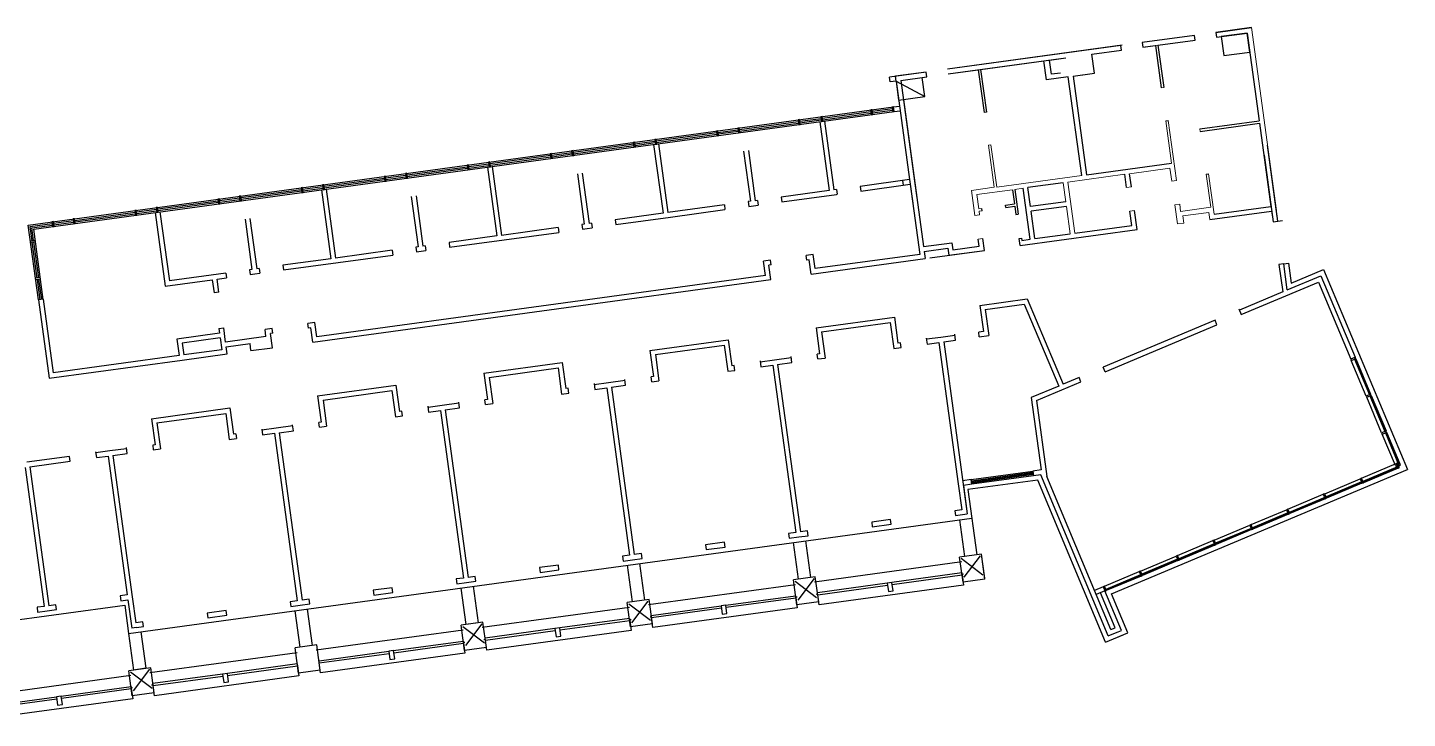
# Model space of a CAD drawing. Header units: millimetres. Extents: x -28081 to 142643, y -11740 to 128443.
# Drawn here: x 7231 to 64826, y 99619 to 128443 of the extents above; entities that cross this region are included whole.
import ezdxf

# ---------------------------------------------------------------- set-up
doc = ezdxf.new("R2010")
doc.units = ezdxf.units.MM
doc.header["$LTSCALE"] = 10
for name, color, linetype in [('A—\\M+5C3C5\\M+5B4B0', 135, 'Continuous'), ('A—\\M+5C7BD\\M+5CCE5', 7, 'Continuous'), ('E2-RW-12345F$0$A-WALL', 7, 'Continuous')]:
    doc.layers.add(name, color=color, linetype=linetype)

msp = doc.modelspace()

# ---------------------------------------------------------------- hatches: boundary and pattern name
at = {"layer": 'A—\\M+5C3C5\\M+5B4B0'}
h = msp.add_hatch(dxfattribs=at)
h.set_pattern_fill('ANSI32', color=256, scale=200, angle=45, style=0)
h.set_pattern_definition([(277.7833396, (-11708913.56, 6206944.086), (74.30904464, 10.15706083), []), (277.7833396, (-11708934.95, 6206915.93), (74.30904464, 10.15706083), [])])
h.paths.add_polyline_path([(46641, 109437), (49217, 109789), (49204, 109889), (46628, 109536)])

# ---------------------------------------------------------------- linework, layer by layer
msp.add_line((51564, 126511), (51762, 126538))
msp.add_line((51564, 126511), (51762, 126538))
for p, q in [((42450, 124810), (42423, 125008)), ((42509, 124818), (42482, 125016)), ((59418, 120368), (59616, 120395)), ((7550, 119566), (7352, 119539)), ((7558, 119507), (7360, 119480)), ((59662, 118585), (59860, 118612)), ((59974, 117780), (61325, 118348)), ((61325, 118348), (64826, 110010)), ((7762, 118011), (7564, 117984)), ((7770, 117951), (7572, 117924)), ((62641, 114618), (62618, 114608)), ((63263, 113137), (62641, 114618)), ((62670, 114629), (63291, 113149)), ((63107, 113071), (62485, 114552)), ((62618, 114608), (63240, 113127)), ((63752, 111536), (63130, 113016)), ((63240, 113127), (63263, 113137)), ((63286, 113082), (63263, 113072)), ((63263, 113072), (63885, 111591)), ((63908, 111601), (63286, 113082)), ((63315, 113094), (63936, 111613)), ((64328, 110165), (63775, 111480)), ((63885, 111591), (63908, 111601)), ((63931, 111546), (63908, 111536)), ((63908, 111536), (64461, 110220)), ((64484, 110230), (63931, 111546)), ((63960, 111558), (64512, 110242)), ((52468, 104820), (64826, 110010)), ((62909, 109639), (64363, 110250)), ((64418, 110117), (62965, 109507)), ((62975, 109483), (64428, 110094)), ((64440, 110065), (62987, 109455)), ((64502, 110238), (64328, 110165)), ((64328, 110165), (64351, 110109)), ((64351, 110109), (64525, 110182)), ((64428, 110094), (64418, 110117)), ((64461, 110220), (64484, 110230)), ((64512, 110242), (64502, 110238)), ((64535, 110187), (64512, 110242)), ((64525, 110182), (64535, 110187)), ((49401, 109562), (46477, 109163)), ((46621, 109586), (49197, 109938)), ((46621, 109586), (46648, 109388)), ((46628, 109536), (49204, 109889)), ((49217, 109789), (46641, 109437)), ((49224, 109740), (46648, 109388)), ((49197, 109938), (49224, 109740)), ((52229, 102800), (49401, 109562)), ((61373, 108994), (62854, 109616)), ((62910, 109483), (61429, 108861)), ((61438, 108838), (62919, 109460)), ((62919, 109460), (62910, 109483)), ((62965, 109507), (62975, 109483)), ((46477, 109163), (46848, 106448)), ((59836, 108349), (61317, 108971)), ((61429, 108861), (61438, 108838)), ((62931, 109432), (61450, 108810)), ((58300, 107703), (59781, 108325)), ((61373, 108838), (59892, 108216)), ((59902, 108192), (61383, 108815)), ((61395, 108786), (59914, 108164)), ((61383, 108815), (61373, 108838)), ((11447, 103163), (46639, 107974)), ((46124, 107903), (46333, 106377)), ((59837, 108193), (58356, 107571)), ((58365, 107547), (59847, 108169)), ((59858, 108141), (58377, 107519)), ((59847, 108169), (59837, 108193)), ((59892, 108216), (59902, 108192)), ((56763, 107058), (58245, 107680)), ((58300, 107547), (56819, 106925)), ((56829, 106902), (58310, 107524)), ((58322, 107496), (56841, 106874)), ((58310, 107524), (58300, 107547)), ((58356, 107571), (58365, 107547)), ((39189, 106955), (39397, 105429)), ((39704, 107026), (39912, 105500)), ((55227, 106413), (56708, 107035)), ((56764, 106902), (55283, 106280)), ((55293, 106256), (56774, 106879)), ((56786, 106850), (55304, 106228)), ((56774, 106879), (56764, 106902)), ((56819, 106925), (56829, 106902)), ((32253, 106007), (32462, 104481)), ((32768, 106078), (32977, 104552)), ((47046, 106475), (46135, 106350)), ((46278, 105300), (46135, 106350)), ((47184, 105464), (47046, 106475)), ((47190, 105425), (47046, 106475)), ((53691, 105767), (55172, 106389)), ((55227, 106257), (53746, 105635)), ((53756, 105611), (55237, 106233)), ((55249, 106205), (53768, 105583)), ((55237, 106233), (55227, 106257)), ((55283, 106280), (55293, 106256)), ((40111, 105527), (39199, 105402)), ((39343, 104352), (39199, 105402)), ((40254, 104477), (40111, 105527)), ((46225, 105687), (43312, 105289)), ((43324, 105204), (46237, 105603)), ((46225, 105687), (46237, 105603)), ((46237, 105603), (46294, 105182)), ((47190, 105425), (46278, 105300)), ((52182, 105134), (53635, 105744)), ((53691, 105611), (52238, 105001)), ((52247, 104977), (53701, 105588)), ((53713, 105560), (52259, 104949)), ((53701, 105588), (53691, 105611)), ((53746, 105635), (53756, 105611)), ((25318, 105059), (25526, 103533)), ((25833, 105130), (26041, 103604)), ((43114, 105261), (40201, 104863)), ((40213, 104779), (40201, 104863)), ((40213, 104779), (43126, 105177)), ((46294, 105182), (40270, 104359)), ((43312, 105289), (43114, 105261)), ((43114, 105261), (43162, 104915)), ((43162, 104915), (43360, 104942)), ((43360, 104942), (43312, 105289)), ((52182, 105134), (52126, 105110)), ((52126, 105110), (52204, 104926)), ((52248, 104976), (52182, 105134)), ((52204, 104926), (52259, 104949)), ((52238, 105001), (52247, 104977)), ((52259, 104949), (52248, 104976)), ((-2587, 102456), (11284, 104350)), ((11284, 104350), (11447, 103163)), ((33175, 104579), (32264, 104454)), ((32402, 103444), (32264, 104454)), ((33313, 103568), (33175, 104579)), ((33266, 103915), (36179, 104313)), ((36377, 104341), (36179, 104313)), ((36179, 104313), (36226, 103967)), ((36377, 104341), (39290, 104739)), ((36424, 103994), (36377, 104341)), ((36388, 104257), (39301, 104655)), ((39290, 104739), (39301, 104655)), ((39301, 104655), (39359, 104234)), ((40254, 104477), (39343, 104352)), ((40270, 104359), (40213, 104779)), ((53152, 103186), (52468, 104820)), ((18382, 104111), (18591, 102585)), ((18897, 104182), (19106, 102656)), ((32354, 103791), (29441, 103393)), ((29453, 103309), (32366, 103707)), ((32354, 103791), (32366, 103707)), ((32366, 103707), (32423, 103286)), ((33277, 103831), (33266, 103915)), ((33277, 103831), (36190, 104229)), ((33335, 103411), (33277, 103831)), ((39359, 104234), (33335, 103411)), ((36226, 103967), (36424, 103994)), ((11447, 103163), (11655, 101637)), ((11962, 103234), (12170, 101708)), ((26240, 103631), (25328, 103506)), ((26240, 103631), (25328, 103506)), ((25472, 102456), (25328, 103506)), ((26041, 103604), (25526, 103533)), ((26383, 102581), (26240, 103631)), ((29243, 103365), (26330, 102967)), ((26342, 102883), (29255, 103281)), ((32423, 103286), (26399, 102463)), ((29441, 103393), (29243, 103365)), ((29243, 103365), (29291, 103019)), ((29489, 103046), (29441, 103393)), ((33313, 103568), (32402, 103444)), ((52229, 102800), (53152, 103186)), ((52229, 102800), (52967, 103109)), ((19304, 102683), (18393, 102558)), ((19304, 102683), (18393, 102558)), ((18536, 101508), (18393, 102558)), ((19448, 101633), (19304, 102683)), ((22506, 102445), (25419, 102843)), ((22517, 102361), (25430, 102759)), ((25419, 102843), (25430, 102759)), ((25430, 102759), (25488, 102338)), ((26383, 102581), (25472, 102456)), ((26342, 102883), (26330, 102967)), ((26399, 102463), (26342, 102883)), ((29291, 103019), (29489, 103046)), ((19395, 102019), (22308, 102418)), ((19406, 101935), (19395, 102019)), ((19406, 101935), (22319, 102333)), ((25488, 102338), (19464, 101515)), ((22506, 102445), (22308, 102418)), ((22308, 102418), (22355, 102071)), ((22355, 102071), (22553, 102098)), ((22553, 102098), (22506, 102445)), ((12369, 101735), (11457, 101610)), ((11601, 100560), (11457, 101610)), ((12170, 101708), (11655, 101637)), ((12512, 100685), (12369, 101735)), ((15372, 101470), (12459, 101071)), ((12471, 100987), (15384, 101385)), ((18552, 101390), (12528, 100567)), ((15570, 101497), (15372, 101470)), ((15372, 101470), (15420, 101123)), ((18483, 101895), (15570, 101497)), ((15618, 101150), (15570, 101497)), ((15582, 101413), (18495, 101811)), ((18483, 101895), (18495, 101811)), ((18495, 101811), (18552, 101390)), ((19448, 101633), (18536, 101508)), ((19464, 101515), (19406, 101935)), ((8635, 100549), (11548, 100947)), ((8646, 100465), (11559, 100863)), ((11548, 100947), (11559, 100863)), ((11559, 100863), (11617, 100442)), ((12471, 100987), (12459, 101071)), ((12528, 100567), (12471, 100987)), ((15420, 101123), (15618, 101150)), ((5524, 100123), (8437, 100522)), ((5535, 100039), (8448, 100437)), ((11617, 100442), (5593, 99619)), ((8635, 100549), (8437, 100522)), ((8437, 100522), (8484, 100175)), ((8682, 100202), (8635, 100549)), ((12512, 100685), (11601, 100560)), ((8484, 100175), (8682, 100202))]:
    msp.add_line(p, q, dxfattribs=at)
at = {"layer": 'A—\\M+5C3C5\\M+5B4B0', "extrusion": (0, 0, -1)}
for p, q in [((62636, 114680), (62462, 114607)), ((62485, 114552), (62659, 114625)), ((62646, 114685), (62636, 114680)), ((62670, 114629), (62646, 114685)), ((62659, 114625), (62670, 114629)), ((62462, 114607), (62485, 114552)), ((63281, 113144), (63107, 113071)), ((63107, 113071), (63130, 113016)), ((63130, 113016), (63304, 113089)), ((63291, 113149), (63281, 113144)), ((63315, 113094), (63291, 113149)), ((63304, 113089), (63315, 113094)), ((63926, 111609), (63752, 111536)), ((63752, 111536), (63775, 111480)), ((63775, 111480), (63949, 111553)), ((63936, 111613), (63926, 111609)), ((63960, 111558), (63936, 111613)), ((63949, 111553), (63960, 111558)), ((64418, 110273), (64363, 110250)), ((64363, 110250), (64429, 110093)), ((64484, 110116), (64418, 110273)), ((64429, 110093), (64440, 110065)), ((64440, 110065), (64495, 110089)), ((64495, 110089), (64484, 110116)), ((62909, 109639), (62854, 109616)), ((62854, 109616), (62920, 109459)), ((62975, 109482), (62909, 109639)), ((62920, 109459), (62931, 109432)), ((62931, 109432), (62987, 109455)), ((62987, 109455), (62975, 109482)), ((61373, 108994), (61317, 108971)), ((61317, 108971), (61383, 108814)), ((61439, 108837), (61373, 108994)), ((59836, 108349), (59781, 108325)), ((59781, 108325), (59847, 108168)), ((59902, 108191), (59836, 108349)), ((61383, 108814), (61395, 108786)), ((61395, 108786), (61450, 108810)), ((61450, 108810), (61439, 108837)), ((59847, 108168), (59858, 108141)), ((59858, 108141), (59914, 108164)), ((59914, 108164), (59902, 108191)), ((58300, 107703), (58245, 107680)), ((58245, 107680), (58311, 107523)), ((58366, 107546), (58300, 107703)), ((58311, 107523), (58322, 107496)), ((58322, 107496), (58377, 107519)), ((58377, 107519), (58366, 107546)), ((56763, 107058), (56708, 107035)), ((56708, 107035), (56774, 106878)), ((56829, 106901), (56763, 107058)), ((56774, 106878), (56786, 106850)), ((56786, 106850), (56841, 106874)), ((56841, 106874), (56829, 106901)), ((55227, 106413), (55172, 106389)), ((55172, 106389), (55238, 106232)), ((55293, 106255), (55227, 106413)), ((55238, 106232), (55249, 106205)), ((55249, 106205), (55304, 106228)), ((55304, 106228), (55293, 106255)), ((53691, 105767), (53635, 105744)), ((53635, 105744), (53701, 105587)), ((53757, 105610), (53691, 105767)), ((53701, 105587), (53713, 105560)), ((53713, 105560), (53768, 105583)), ((53768, 105583), (53757, 105610))]:
    msp.add_line(p, q, dxfattribs=at)
at = {"layer": 'A—\\M+5C3C5\\M+5B4B0'}
for points in [[(7687, 117082), (7261, 120203), (43374, 125138)], [(42441, 124876), (42450, 124810), (42509, 124818), (42482, 125016), (42423, 125008), (42432, 124942)], [(42491, 124950), (43332, 125065)], [(42500, 124884), (43332, 124997)], [(7886, 117103), (7486, 120032), (43401, 124940)], [(36943, 124192), (39400, 124527)], [(36952, 124126), (39409, 124461)], [(39459, 124536), (40351, 124657)], [(39468, 124469), (40360, 124591)], [(40411, 124666), (42432, 124942)], [(40420, 124599), (42441, 124876)], [(33475, 123718), (35992, 124062)], [(33484, 123652), (36001, 123996)], [(36051, 124070), (36883, 124184)], [(36060, 124004), (36892, 124118)], [(30007, 123244), (32524, 123588)], [(30016, 123178), (32533, 123522)], [(32583, 123596), (33415, 123710)], [(32592, 123530), (33425, 123644)], [(25648, 122648), (26480, 122762)], [(25657, 122582), (26489, 122696)], [(26539, 122770), (29056, 123114)], [(26548, 122704), (29065, 123048)], [(29116, 123122), (29948, 123236)], [(29125, 123056), (29957, 123170)], [(19604, 121823), (22120, 122166)], [(22180, 122175), (23012, 122288)], [(22189, 122108), (23021, 122222)], [(23072, 122296), (25588, 122640)], [(23081, 122230), (25597, 122574)], [(16136, 121349), (18653, 121693)], [(16145, 121283), (18662, 121627)], [(18712, 121701), (19544, 121814)], [(18721, 121635), (19553, 121748)], [(19613, 121757), (22130, 122100)], [(12668, 120875), (15185, 121219)], [(12677, 120809), (15194, 121153)], [(15244, 121227), (16077, 121341)], [(15253, 121161), (16086, 121275)], [(8318, 120280), (9141, 120393)], [(9201, 120401), (11717, 120745)], [(9210, 120335), (11726, 120679)], [(11777, 120753), (12609, 120867)], [(11786, 120687), (12618, 120801)], [(7418, 119548), (7336, 120146), (8258, 120272)], [(7484, 119557), (7411, 120089), (8267, 120206)], [(8327, 120214), (9150, 120327)], [(7630, 117993), (7426, 119489)], [(7696, 118002), (7492, 119498)], [(59860, 118612), (59974, 117780)], [(7753, 117091), (7638, 117933)], [(7819, 117100), (7704, 117942)], [(40078, 105321), (46221, 106160)], [(46232, 105637), (46292, 105645)], [(33143, 104373), (39286, 105212)], [(26207, 103425), (32350, 104264)], [(39297, 104689), (39356, 104697)], [(40149, 104805), (40208, 104814)], [(32361, 103741), (32420, 103749)], [(33213, 103857), (33273, 103866)], [(19272, 102477), (25415, 103316)], [(25426, 102793), (25485, 102801)], [(26278, 102909), (26337, 102918)], [(12336, 101529), (18479, 102368)], [(5401, 100581), (11544, 101420)], [(11555, 100897), (11614, 100905)], [(12407, 101013), (12466, 101022)]]:
    msp.add_lwpolyline(points, dxfattribs=at)
for points in [[(43401, 124940), (43374, 125138), (43314, 125130), (43341, 124931)], [(39477, 124403), (39450, 124602), (39391, 124593), (39418, 124395)], [(40429, 124533), (40401, 124732), (40342, 124723), (40369, 124525)], [(36069, 123938), (36042, 124136), (35983, 124128), (36010, 123930)], [(36961, 124060), (36934, 124258), (36874, 124250), (36901, 124051)], [(30025, 123112), (29998, 123310), (29939, 123302), (29966, 123104)], [(32601, 123464), (32574, 123662), (32515, 123654), (32542, 123456)], [(33493, 123586), (33466, 123784), (33406, 123776), (33434, 123578)], [(25666, 122516), (25639, 122715), (25579, 122706), (25606, 122508)], [(26557, 122638), (26530, 122836), (26471, 122828), (26498, 122630)], [(29134, 122990), (29106, 123188), (29047, 123180), (29074, 122982)], [(22198, 122042), (22171, 122241), (22111, 122232), (22139, 122034)], [(23090, 122164), (23063, 122363), (23003, 122354), (23030, 122156)], [(18730, 121569), (18703, 121767), (18644, 121759), (18671, 121560)], [(19622, 121689), (19595, 121887), (19536, 121879), (19563, 121681)], [(15262, 121095), (15235, 121293), (15176, 121285), (15203, 121087)], [(16154, 121217), (16127, 121415), (16068, 121407), (16095, 121208)], [(9219, 120269), (9192, 120467), (9132, 120459), (9159, 120261)], [(11795, 120621), (11768, 120819), (11708, 120811), (11735, 120613)], [(12686, 120743), (12659, 120941), (12600, 120933), (12627, 120735)], [(8336, 120148), (8309, 120346), (8249, 120338), (8276, 120140)]]:
    msp.add_lwpolyline(points, close=True, dxfattribs=at)
at = {"layer": 'A—\\M+5C7BD\\M+5CCE5'}
for p, q in [((58315, 128443), (56829, 128240)), ((56829, 128240), (58314, 128443)), ((58315, 128443), (56829, 128240)), ((56829, 128240), (58314, 128443)), ((55937, 128118), (53757, 127820)), ((55937, 128118), (53757, 127820)), ((54413, 127708), (55964, 127920)), ((54413, 127708), (55964, 127920)), ((55964, 127920), (55937, 128118)), ((55964, 127920), (55937, 128118)), ((56829, 128240), (56856, 128042)), ((56829, 128240), (56856, 128042)), ((56856, 128042), (58144, 128218)), ((56856, 128042), (58144, 128218)), ((57054, 128069), (57162, 127276)), ((57054, 128069), (57162, 127276)), ((58144, 128218), (58645, 124552)), ((58144, 128218), (58645, 124552)), ((52915, 127705), (45634, 126710)), ((52865, 127698), (45634, 126710)), ((52865, 127698), (45634, 126710)), ((51654, 127331), (52893, 127500)), ((51654, 127331), (52893, 127500)), ((51762, 126538), (51654, 127331)), ((51762, 126538), (51654, 127331)), ((52893, 127500), (52865, 127698)), ((52893, 127500), (52865, 127698)), ((53757, 127820), (53784, 127622)), ((53757, 127820), (53784, 127622)), ((53784, 127622), (54314, 127695)), ((53784, 127622), (54314, 127695)), ((54314, 127695), (54554, 125936)), ((54314, 127695), (54554, 125936)), ((54413, 127708), (54653, 125949)), ((54413, 127708), (54653, 125949)), ((45661, 126512), (50366, 127155)), ((47011, 126696), (49657, 127058)), ((47011, 126696), (49657, 127058)), ((49885, 127089), (50564, 127182)), ((49885, 127089), (50564, 127182)), ((50564, 127182), (50564, 127182)), ((50564, 127182), (50564, 127182)), ((44742, 126588), (43204, 126378)), ((43231, 126180), (43204, 126378)), ((43480, 126214), (43231, 126180)), ((44742, 126588), (43453, 126412)), ((44742, 126588), (43453, 126412)), ((43480, 126214), (43453, 126412)), ((43480, 126214), (44042, 122102)), ((43480, 126214), (44042, 122102)), ((43480, 126214), (44042, 122102)), ((43678, 126241), (44769, 126390)), ((43678, 126241), (44254, 122030)), ((44570, 126363), (44769, 126390)), ((44570, 126363), (44769, 126390)), ((44769, 126390), (44742, 126588)), ((44769, 126390), (44742, 126588)), ((44768, 126390), (44769, 126390)), ((44768, 126390), (44769, 126390)), ((45661, 126512), (46912, 126683)), ((45661, 126512), (46912, 126683)), ((46912, 126683), (47157, 124895)), ((46912, 126683), (47157, 124895)), ((47011, 126696), (47256, 124909)), ((47011, 126696), (47256, 124909)), ((50870, 126416), (51564, 126511)), ((50870, 126416), (51564, 126511)), ((50870, 126416), (51432, 122304)), ((50870, 126416), (51432, 122304)), ((43374, 125138), (43622, 125172)), ((43401, 124940), (43374, 125138)), ((43787, 125448), (44254, 122030)), ((43787, 125448), (44626, 119305)), ((43787, 125448), (44626, 119305)), ((43787, 125448), (44626, 119305)), ((43787, 125448), (44626, 119305)), ((40300, 124516), (40692, 121644)), ((40498, 124543), (40890, 121671)), ((43401, 124940), (43650, 124974)), ((56168, 124213, 0), (58645, 124552)), ((56168, 124213, 0), (58645, 124552)), ((56181, 124114, 0), (58658, 124453)), ((56181, 124114, 0), (58658, 124453)), ((58658, 124453), (59132, 120985)), ((58658, 124453), (59132, 120985)), ((37011, 124066), (37013, 124055)), ((37209, 124094), (37211, 124082)), ((33364, 123568), (33757, 120696)), ((33562, 123595), (33955, 120723)), ((37118, 123288), (37404, 121195)), ((37316, 123315), (37602, 121222)), ((59391, 120566, 0), (58985, 123539, 0)), ((30076, 123119), (30077, 123107)), ((30274, 123146), (30275, 123134)), ((51432, 122305), (54985, 122790)), ((51432, 122305), (54985, 122790)), ((58841, 123115), (59220, 120341)), ((59419, 120368), (59026, 123242)), ((23140, 122171), (23142, 122159)), ((23338, 122198), (23340, 122186)), ((26429, 122621), (26821, 119748)), ((26627, 122648), (27019, 119775)), ((30182, 122340), (30468, 120247)), ((30380, 122367), (30666, 120274)), ((19493, 121673), (19886, 118800)), ((19691, 121700), (20084, 118827)), ((40692, 121644), (38692, 121371)), ((40990, 121685), (40890, 121671)), ((44042, 122102), (41980, 121820)), ((42007, 121622), (44069, 121904)), ((44042, 122102), (43745, 122061)), ((44042, 122102), (43745, 122061)), ((43745, 122061), (43772, 121863)), ((43745, 122061), (43772, 121863)), ((43772, 121863), (44069, 121904)), ((43772, 121863), (44069, 121904)), ((44069, 121904), (44150, 121309)), ((44069, 121904), (44469, 118981)), ((44069, 121904), (44469, 118981)), ((44069, 121904), (44469, 118981)), ((44069, 121904), (44469, 118981)), ((44254, 122030), (44349, 121336)), ((44254, 122030), (44349, 121336)), ((16205, 121224), (16206, 121211)), ((16403, 121251), (16404, 121238)), ((23247, 121392), (23533, 119299)), ((23445, 121419), (23731, 119326)), ((36314, 121046), (33955, 120723)), ((37404, 121195), (37305, 121181)), ((37332, 120983), (37530, 121010)), ((37530, 121010), (37728, 121037)), ((37701, 121235), (37602, 121222)), ((38719, 121173), (40998, 121484)), ((40998, 121484), (41017, 121487)), ((44150, 121309), (44150, 121309)), ((44150, 121309), (44178, 121111)), ((44178, 121111), (44178, 121111)), ((56754, 120660), (59132, 120985)), ((56754, 120660), (59132, 120985)), ((12558, 120725), (12977, 117654)), ((12756, 120752), (13148, 117879)), ((16311, 120444), (16597, 118351)), ((16509, 120471), (16795, 118378)), ((33757, 120696), (31756, 120423)), ((31783, 120225), (34062, 120536)), ((34062, 120536), (36341, 120848)), ((56583, 120435), (59159, 120787)), ((56583, 120435), (59159, 120787)), ((59159, 120787), (59193, 120539, 0)), ((29378, 120098), (27019, 119775)), ((27127, 119588), (29405, 119900)), ((30468, 120247), (30369, 120233)), ((30396, 120035), (30594, 120062)), ((30594, 120062), (30793, 120089)), ((30766, 120287), (30666, 120274)), ((59220, 120341), (59419, 120368)), ((23533, 119299), (23434, 119285)), ((23830, 119339), (23731, 119326)), ((26821, 119748), (24821, 119475)), ((24848, 119277), (27127, 119588)), ((19886, 118800), (17885, 118527)), ((22443, 119150), (20084, 118827)), ((20191, 118640), (22470, 118952)), ((23461, 119087), (23659, 119114)), ((23659, 119114), (23857, 119141)), ((38245, 118736), (37947, 118695)), ((38029, 118101), (37947, 118695)), ((38272, 118538), (38245, 118736)), ((40028, 118980), (39731, 118939)), ((39758, 118741), (39731, 118939)), ((39857, 118754), (39758, 118741)), ((39938, 118160), (39857, 118754)), ((39938, 118160), (44694, 118810)), ((40109, 118385), (40028, 118980)), ((44469, 118981), (40109, 118385)), ((44653, 119107), (44694, 118810)), ((44653, 119107), (44694, 118810)), ((44892, 118837), (47170, 119148)), ((45685, 118945), (47170, 119148)), ((15507, 118202), (13148, 117879)), ((16597, 118351), (16498, 118337)), ((16525, 118139), (16723, 118166)), ((16723, 118166), (16922, 118193)), ((16894, 118391), (16795, 118378)), ((17912, 118329), (20191, 118640)), ((38029, 118101), (19303, 115541)), ((38272, 118538), (38173, 118524)), ((38254, 117930), (38173, 118524)), ((59662, 118585), (59464, 118558)), ((59464, 118558), (59620, 117415)), ((59811, 117495), (59662, 118585)), ((59811, 117495), (61218, 118086)), ((61218, 118086), (62646, 114685)), ((12977, 117654), (14940, 117922)), ((14940, 117922), (15014, 117377)), ((15138, 117949), (15534, 118004)), ((15213, 117404), (15138, 117949)), ((19132, 115316), (38254, 117930)), ((57890, 116471), (61111, 117824)), ((61111, 117824), (62462, 114607)), ((7885, 117109), (7687, 117082)), ((7687, 117082), (8134, 113813)), ((7885, 117109), (8305, 114038)), ((46980, 116852), (48961, 117122)), ((48961, 117122), (50455, 113566)), ((59620, 117415), (57813, 116656)), ((7714, 116884), (7714, 116884)), ((40144, 115917), (43413, 116364)), ((43413, 116364), (43562, 115274)), ((46980, 116852), (47129, 115762)), ((47205, 116680), (48836, 116903)), ((47205, 116680), (47354, 115591)), ((48836, 116903), (50271, 113488)), ((57794, 116702), (57890, 116471)), ((15218, 115891), (15245, 115693)), ((15497, 115324), (15416, 115918)), ((17438, 115892), (17141, 115851)), ((17181, 115554), (17141, 115851)), ((17465, 115694), (17438, 115892)), ((19221, 116136), (18924, 116095)), ((18951, 115897), (18924, 116095)), ((19050, 115910), (18951, 115897)), ((19132, 115316), (19050, 115910)), ((19303, 115541), (19221, 116136)), ((40144, 115917), (40293, 114827)), ((40369, 115746), (43242, 116139)), ((43242, 116139), (43391, 115049)), ((56799, 116230), (52133, 114271)), ((52211, 114086), (56876, 116046)), ((56876, 116046), (56799, 116230)), ((15245, 115693), (13461, 115449)), ((13461, 115449), (13556, 114756)), ((15272, 115495), (13687, 115278)), ((13687, 115278), (13754, 114783)), ((15272, 115495), (15340, 114999)), ((17181, 115554), (15497, 115324)), ((15524, 115126), (16515, 115261)), ((16556, 114964), (16515, 115261)), ((16515, 115261), (16515, 115261)), ((17465, 115694), (17366, 115680)), ((17447, 115086), (17366, 115680)), ((33208, 114969), (36478, 115416)), ((36478, 115416), (36627, 114326)), ((40369, 115746), (40518, 114656)), ((43661, 115288), (43562, 115274)), ((43689, 115090), (43661, 115288)), ((44745, 115486), (44778, 115238)), ((45346, 115518), (44751, 115437)), ((44778, 115238), (45274, 115306)), ((45274, 115306), (46080, 109411)), ((45940, 115599), (45346, 115518)), ((45346, 115518), (45346, 115518)), ((45472, 115333), (45967, 115401)), ((45472, 115333), (46454, 108150)), ((45967, 115401), (45933, 115649)), ((47129, 115762), (46931, 115735)), ((46958, 115536), (46931, 115735)), ((46958, 115536), (47354, 115591)), ((13556, 114756), (8305, 114038)), ((13682, 114571), (15565, 114828)), ((15339, 114999), (13754, 114783)), ((15565, 114828), (15524, 115126)), ((16556, 114964), (17447, 115086)), ((33208, 114969), (33357, 113879)), ((33434, 114798), (36307, 115191)), ((33434, 114798), (33582, 113708)), ((36307, 115191), (36456, 114101)), ((39104, 114665), (38410, 114570)), ((39131, 114467), (39097, 114714)), ((40293, 114827), (40194, 114814)), ((40221, 114616), (40194, 114814)), ((40221, 114616), (40518, 114656)), ((43391, 115049), (43689, 115090)), ((62646, 114685), (62462, 114607)), ((8134, 113813), (13682, 114571)), ((26273, 114021), (29542, 114468)), ((26498, 113850), (29371, 114243)), ((29371, 114243), (29520, 113153)), ((29542, 114468), (29691, 113378)), ((36456, 114101), (36753, 114142)), ((36726, 114340), (36627, 114326)), ((36753, 114142), (36726, 114340)), ((37809, 114538), (37843, 114290)), ((38410, 114570), (37816, 114489)), ((37843, 114290), (38338, 114358)), ((38338, 114358), (39293, 107373)), ((38536, 114385), (39131, 114467)), ((38536, 114385), (39491, 107400)), ((52211, 114086), (52133, 114271)), ((19337, 113073), (22607, 113520)), ((22607, 113520), (22756, 112430)), ((26273, 114021), (26422, 112931)), ((26498, 113850), (26647, 112760)), ((30874, 113590), (30907, 113343)), ((31475, 113622), (30880, 113541)), ((32168, 113717), (31475, 113622)), ((31601, 113437), (32195, 113519)), ((32195, 113519), (32162, 113766)), ((33357, 113879), (33258, 113866)), ((33285, 113668), (33258, 113866)), ((33285, 113668), (33582, 113708)), ((50271, 113488), (49121, 113005)), ((49340, 112880), (51197, 113660)), ((51119, 113845), (50455, 113566)), ((51197, 113660), (51119, 113845)), ((19337, 113073), (19486, 111983)), ((19562, 112902), (22436, 113295)), ((19562, 112902), (19711, 111812)), ((22436, 113295), (22585, 112205)), ((26422, 112931), (26323, 112918)), ((26350, 112720), (26323, 112918)), ((29520, 113153), (29817, 113194)), ((29790, 113392), (29691, 113378)), ((29817, 113194), (29790, 113392)), ((30907, 113343), (31403, 113410)), ((31403, 113410), (32357, 106425)), ((31601, 113437), (32556, 106452)), ((49121, 113005), (49534, 109984)), ((12402, 112125), (15671, 112572)), ((12627, 111954), (15500, 112347)), ((15500, 112347), (15649, 111257)), ((15671, 112572), (15820, 111482)), ((22855, 112444), (22756, 112430)), ((22882, 112246), (22855, 112444)), ((23938, 112642), (23972, 112395)), ((24539, 112674), (23945, 112593)), ((23972, 112395), (24467, 112462)), ((24467, 112462), (25422, 105477)), ((25233, 112769), (24539, 112674)), ((24665, 112489), (25260, 112571)), ((24665, 112489), (25620, 105504)), ((25260, 112571), (25226, 112818)), ((26350, 112720), (26647, 112760)), ((49340, 112880), (49773, 109709)), ((12402, 112125), (12551, 111035)), ((12627, 111954), (12776, 110864)), ((18297, 111821), (17604, 111726)), ((18324, 111623), (18291, 111870)), ((19486, 111983), (19387, 111970)), ((19414, 111772), (19387, 111970)), ((19414, 111772), (19711, 111812)), ((22585, 112205), (22882, 112246)), ((15649, 111257), (15946, 111298)), ((15919, 111496), (15820, 111482)), ((17002, 111694), (17036, 111447)), ((17604, 111726), (17009, 111645)), ((17036, 111447), (17532, 111514)), ((17532, 111514), (18486, 104529)), ((17730, 111541), (18324, 111623)), ((17730, 111541), (18685, 104556)), ((10067, 110746), (10101, 110499)), ((10668, 110778), (10074, 110697)), ((11362, 110873), (10668, 110778)), ((10794, 110593), (11389, 110675)), ((10794, 110593), (11600, 104696)), ((11389, 110675), (11355, 110922)), ((12551, 111035), (12452, 111022)), ((12479, 110824), (12776, 110864)), ((7128, 110092), (7921, 104294)), ((8984, 110548), (7200, 110304)), ((7327, 110119), (9011, 110350)), ((7327, 110119), (8119, 104321)), ((9011, 110350), (8984, 110548)), ((10101, 110499), (10596, 110566)), ((10596, 110566), (11389, 104768)), ((46621, 109586), (46264, 109537)), ((49534, 109984), (49197, 109938)), ((49526, 109781), (49224, 109740)), ((52337, 103061), (49526, 109781)), ((52444, 103323), (49773, 109709)), ((46080, 109409), (46229, 108321)), ((46648, 109388), (46291, 109339)), ((46229, 108321), (45931, 108281)), ((45931, 108281), (45959, 108082)), ((43256, 107915), (42464, 107807)), ((42464, 107807), (42491, 107608)), ((42491, 107608), (43283, 107717)), ((43283, 107717), (43256, 107915)), ((45959, 108082), (46454, 108150)), ((39293, 107373), (38996, 107333)), ((38996, 107333), (39023, 107134)), ((39023, 107134), (39419, 107189)), ((39419, 107189), (39816, 107243)), ((39789, 107441), (39491, 107400)), ((39816, 107243), (39789, 107441)), ((36321, 106967), (35528, 106859)), ((35528, 106859), (35555, 106660)), ((35555, 106660), (36348, 106769)), ((36348, 106769), (36321, 106967)), ((29385, 106019), (28593, 105911)), ((29412, 105821), (29385, 106019)), ((32357, 106425), (32060, 106385)), ((32060, 106385), (32087, 106186)), ((32087, 106186), (32484, 106241)), ((32484, 106241), (32880, 106295)), ((32853, 106493), (32556, 106452)), ((32880, 106295), (32853, 106493)), ((25422, 105477), (25125, 105437)), ((25125, 105437), (25152, 105238)), ((25918, 105545), (25620, 105504)), ((25945, 105347), (25918, 105545)), ((28593, 105911), (28620, 105712)), ((28620, 105712), (29412, 105821)), ((22450, 105071), (21657, 104963)), ((21657, 104963), (21684, 104764)), ((21684, 104764), (22477, 104873)), ((22477, 104873), (22450, 105071)), ((25152, 105238), (25548, 105293)), ((25548, 105293), (25945, 105347)), ((52126, 105110), (51760, 104957)), ((52200, 104935), (51834, 104782)), ((52629, 103399), (52018, 104859)), ((52891, 103291), (52203, 104936)), ((7921, 104294), (7624, 104254)), ((7624, 104254), (7651, 104056)), ((8416, 104362), (8119, 104321)), ((8443, 104164), (8416, 104362)), ((11389, 104768), (11092, 104727)), ((11092, 104727), (11119, 104529)), ((11119, 104529), (11416, 104570)), ((11416, 104572), (11578, 103383)), ((11600, 104696), (11749, 103608)), ((11600, 104696), (11749, 103608)), ((18486, 104529), (18189, 104489)), ((18189, 104489), (18216, 104290)), ((18216, 104290), (18613, 104345)), ((18613, 104345), (19009, 104399)), ((18982, 104597), (18685, 104556)), ((19009, 104399), (18982, 104597)), ((7651, 104056), (8047, 104110)), ((8047, 104110), (8443, 104164)), ((15514, 104123), (14722, 104015)), ((14722, 104015), (14749, 103816)), ((14749, 103816), (15541, 103925)), ((15541, 103925), (15514, 104123)), ((11776, 103410), (11578, 103383)), ((12047, 103649), (11749, 103608)), ((11776, 103410), (12074, 103451)), ((11776, 103410), (11776, 103410)), ((12074, 103451), (12047, 103649)), ((52337, 103061), (52891, 103291)), ((52337, 103062), (52706, 103216)), ((52444, 103323), (52629, 103399))]:
    msp.add_line(p, q, dxfattribs=at)
for points in [[(57162, 127276), (58252, 127425), (58144, 128218), (57054, 128069)], [(57162, 127276), (58252, 127425), (58144, 128218), (57054, 128069)], [(51234, 122277), (50672, 126389), (49765, 126265), (49657, 127058)], [(51234, 122277), (50672, 126389), (49765, 126265), (49657, 127058)], [(50348, 126547), (49966, 126495), (49885, 127089)], [(50348, 126547), (49966, 126495), (49885, 127089)], [(43480, 126214), (43588, 125421), (44678, 125570), (44570, 126363)], [(43480, 126214), (43588, 125421), (44678, 125570), (44570, 126363)], [(40990, 121685), (41017, 121487)], [(41980, 121820), (42007, 121622)], [(44042, 122102), (44069, 121904)], [(36314, 121046), (36341, 120848)], [(37305, 121181), (37332, 120983)], [(37701, 121235), (37728, 121037)], [(38692, 121371), (38719, 121173)], [(31756, 120423), (31783, 120225)], [(29378, 120098), (29405, 119900)], [(30369, 120233), (30396, 120035)], [(30766, 120287), (30793, 120089)], [(23434, 119285), (23461, 119087)], [(23830, 119339), (23857, 119141)], [(24821, 119475), (24848, 119277)], [(22443, 119150), (22470, 118952)], [(15507, 118202), (15534, 118004)], [(16498, 118337), (16525, 118139)], [(16894, 118391), (16922, 118193)], [(17885, 118527), (17912, 118329)], [(15213, 117404), (15014, 117377)], [(15218, 115891), (15416, 115918)], [(15919, 111496), (15946, 111298)], [(12452, 111022), (12479, 110824)], [(46648, 109388), (46621, 109586)], [(49224, 109740), (49197, 109938)], [(46291, 109339), (46454, 108150)]]:
    msp.add_lwpolyline(points, dxfattribs=at)
at = {"layer": 'Defpoints'}
msp.add_line((43480, 126214), (44678, 125570), dxfattribs=at)
for points in [[(46202, 106299), (47103, 105615)], [(46995, 106407), (46310, 105506)], [(40059, 105459), (39375, 104558)], [(39267, 105351), (40168, 104667)], [(32331, 104403), (33232, 103719)], [(33124, 104511), (32439, 103610)], [(25396, 103455), (26297, 102771)], [(26188, 103563), (25504, 102662)], [(11525, 101559), (12426, 100875)], [(12317, 101667), (11633, 100766)]]:
    msp.add_lwpolyline(points, dxfattribs=at)
at = {"layer": 'E2-RW-12345F$0$A-WALL', "lineweight": 13}
for p, q in [((58315, 128443), (56829, 128240)), ((56829, 128240), (58314, 128443)), ((58315, 128443), (59358, 120814)), ((58315, 128443), (59358, 120814)), ((55937, 128118), (53757, 127820)), ((53784, 127622), (55964, 127920)), ((55964, 127920), (55937, 128118)), ((56829, 128240), (56856, 128042)), ((56856, 128042), (58144, 128218)), ((58144, 128218), (58645, 124552)), ((58144, 128218), (58645, 124552)), ((58144, 128218), (58645, 124552)), ((52865, 127698), (45634, 126710)), ((52865, 127698), (45634, 126710)), ((52865, 127698), (45634, 126710)), ((51654, 127331), (52893, 127500)), ((51762, 126538), (51654, 127331)), ((52893, 127500), (52865, 127698)), ((53757, 127820), (53784, 127622)), ((47011, 126696), (49657, 127058)), ((49885, 127089), (50267, 127141, 0)), ((50564, 127182), (50564, 127182)), ((44742, 126588), (43453, 126412)), ((44742, 126588), (43453, 126412)), ((44742, 126588), (43453, 126412)), ((43453, 126412), (44042, 122102)), ((43453, 126412), (44042, 122102)), ((43453, 126412), (44069, 121904)), ((44570, 126363), (44769, 126390)), ((44769, 126390), (44742, 126588)), ((44768, 126390), (44769, 126390)), ((45661, 126512), (46912, 126683)), ((50870, 126416), (51762, 126538)), ((50870, 126416), (51432, 122304)), ((54554, 125936), (54653, 125949)), ((43787, 125448), (44626, 119305)), ((43787, 125448), (44626, 119305)), ((54985, 122790), (54744, 124549)), ((55185, 122061), (54843, 124562)), ((56168, 124213, 0), (58645, 124552)), ((56168, 124213, 0), (58645, 124552)), ((56168, 124213, 0), (58645, 124552)), ((56181, 124114, 0), (58658, 124453)), ((56181, 124114, 0), (58658, 124453)), ((56181, 124114, 0), (58658, 124453)), ((58658, 124453), (59132, 120985)), ((56168, 124213, 0), (56181, 124114, 0)), ((56181, 124114, 0), (56168, 124213, 0)), ((47342, 123537), (47441, 123551)), ((47583, 121779), (47342, 123537)), ((47682, 121792), (47441, 123551)), ((51432, 122305), (54985, 122790)), ((47682, 121792), (51234, 122278)), ((50652, 121996, 0), (53030, 122321, 0)), ((52971, 122313), (53030, 122321)), ((53228, 122348), (54913, 122579)), ((54913, 122579, 0), (54987, 122034, 0)), ((56425, 122331, 0), (56615, 120944, 0)), ((56524, 122344, 0), (56754, 120660, 0)), ((44069, 121904), (44469, 118981)), ((44069, 121904), (44469, 118981)), ((46627, 121648), (47583, 121779)), ((46627, 121648), (46769, 120607)), ((46852, 121477), (48338, 121680)), ((48437, 121694), (48784, 121741)), ((50454, 121969, 0), (50563, 121176, 0)), ((50652, 121996, 0), (50943, 119866, 0)), ((53303, 121803, 0), (53105, 121776, 0)), ((55185, 122061, 0), (54987, 122034, 0)), ((46852, 121477), (46933, 120882)), ((50590, 120978, 0), (50745, 119839, 0)), ((55321, 121070, 0), (55123, 121043, 0)), ((55123, 121043, 0), (55231, 120250, 0)), ((55361, 120772), (55321, 121070)), ((46967, 120634, 0), (46769, 120607, 0)), ((46933, 120882, 0), (47058, 120899, 0)), ((46947, 120783, 0), (47071, 120800, 0)), ((46947, 120783, 0), (46967, 120634, 0)), ((53438, 120812, 0), (53240, 120785, 0)), ((55361, 120772), (56615, 120944)), ((55453, 120583, 0), (56543, 120732)), ((55453, 120583, 0), (55494, 120286, 0)), ((56543, 120732), (56583, 120435, 0)), ((55231, 120250), (55494, 120286)), ((47103, 119644), (46905, 119617))]:
    msp.add_line(p, q, dxfattribs=at)
at = {"layer": 'E2-RW-12345F$0$A-WALL'}
for p, q in [((46912, 126683), (47157, 124895)), ((47011, 126696), (47256, 124909)), ((47256, 124909), (47157, 124895)), ((54744, 124549), (54843, 124562)), ((53105, 121776, 0), (53030, 122321, 0)), ((53303, 121803, 0), (53228, 122348, 0)), ((56425, 122331, 0), (56524, 122344, 0)), ((48338, 121680), (48420, 121085)), ((48437, 121694), (48580, 120653)), ((49075, 119611), (48784, 121740)), ((50454, 121969, 0), (48982, 121768, 0)), ((49091, 120975), (48982, 121768)), ((48049, 121035, 0), (48420, 121085, 0)), ((48062, 120936, 0), (48049, 121035, 0)), ((48062, 120936, 0), (48433, 120986, 0)), ((48433, 120986), (48481, 120640)), ((50563, 121176, 0), (49091, 120975, 0)), ((50590, 120978, 0), (49118, 120777, 0)), ((56754, 120660), (59132, 120985)), ((56754, 120660), (59132, 120985)), ((47071, 120800, 0), (47058, 120899, 0)), ((48481, 120640), (48580, 120653)), ((49274, 119638), (49118, 120777)), ((53321, 120191, 0), (53240, 120785, 0)), ((53547, 120020, 0), (53438, 120812, 0)), ((56583, 120435), (59159, 120787)), ((56583, 120435), (59159, 120787)), ((56583, 120435), (59159, 120787)), ((48657, 119352, 0), (53547, 120020, 0)), ((48657, 119352, 0), (53547, 120020, 0)), ((48657, 119352, 0), (53547, 120020, 0)), ((49274, 119638, 0), (50745, 119839, 0)), ((50943, 119866, 0), (53321, 120191, 0)), ((44626, 119305), (45815, 119468)), ((44653, 119107), (45644, 119243)), ((45644, 119243), (45685, 118945)), ((45815, 119468), (45856, 119171)), ((45856, 119171), (46945, 119320)), ((46945, 119320), (46905, 119617)), ((47171, 119148), (47103, 119644)), ((48616, 119648), (48715, 119662)), ((48657, 119352), (48616, 119648)), ((48715, 119662), (48729, 119563)), ((48729, 119563), (49075, 119611)), ((45685, 118945), (47170, 119148))]:
    msp.add_line(p, q, dxfattribs=at)
at = {"layer": 'E2-RW-12345F$0$A-WALL', "lineweight": 13}
for points in [[(51234, 122277), (50672, 126389), (49765, 126265), (49657, 127058)], [(50348, 126547), (49966, 126495), (49885, 127089)], [(43480, 126214), (43588, 125421), (44678, 125570), (44570, 126363)], [(43480, 126214), (43588, 125421), (44678, 125570), (44570, 126363)]]:
    msp.add_lwpolyline(points, dxfattribs=at)

doc.saveas('drawing.dxf')
